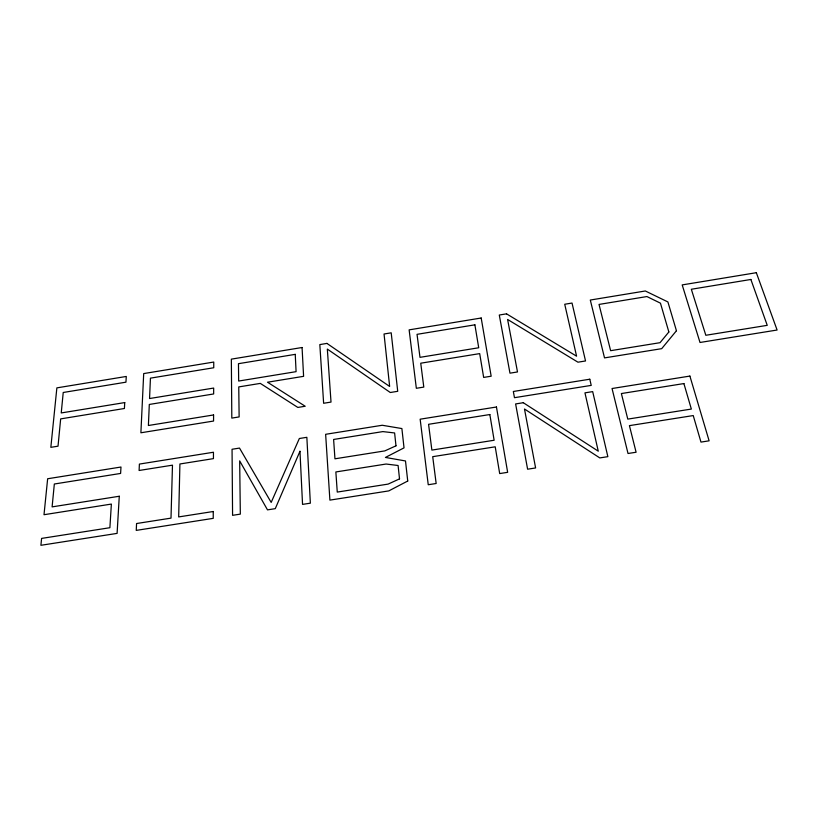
<?xml version="1.0" encoding="UTF-8"?>
<svg xmlns="http://www.w3.org/2000/svg" width="818" height="818" viewBox="0 0 818 818"><rect width="100%" height="100%" fill="white"/><g stroke="black" fill="none" stroke-linecap="round" stroke-linejoin="round"><path stroke-width="1.23" d="M213.253 511.506L213.232 518.356L136.248 530.391L136.575 523.53L171.003 518.131L172.475 465.166L139.101 470.483L139.397 464.082L213.457 452.242L213.437 458.632L179.909 463.98L178.672 516.925L213.253 511.506M213.58 414.951L213.559 421.045L140.89 432.783L143.702 373.581L213.754 362.047L213.743 367.752L150.44 378.151L149.561 398.53L213.672 388.059L213.651 393.959L149.305 404.45L148.395 425.503L213.58 414.951M119.275 496.25L117.097 533.387L40.9 545.299L41.595 538.408L109.888 527.712L111.371 504.072L44.008 514.716L47.648 478.755L120.982 467.027L120.604 473.438L54.336 484.011L52.107 506.884L119.275 496.25M124.745 402.579L124.397 408.499L60.665 418.888L58.017 446.178L50.839 447.334L56.871 387.875L126.279 376.454L125.941 382.18L63.231 392.487L61.238 412.947L124.745 402.579M299.961 451.28L275.277 508.653L267.496 509.87L239.674 460.882L240.328 514.123L232.578 515.33L232.056 449.266L239.51 448.08L271.177 502.426L299.347 438.509L306.852 437.313L310.359 503.172L302.548 504.389L299.961 451.28M676.445 330.748L661.701 348.662L604.522 357.895L590.299 300.042L645.33 290.983L667.897 301.944L676.445 330.748M668.858 331.985L660.014 342.691L610.627 350.687L599.021 304.429L646.915 296.556L660.453 303.171L668.858 331.985M407.732 481.025L388.785 490.902L329.899 500.115L325.636 434.307L382.231 425.258L401.883 428.56L404.031 447.855L385.442 457.436L405.493 460.963L407.732 481.025M399.521 478.878L388.11 484.103L337.261 492.078L335.861 471.955L386.106 464.031L398.09 465.503L399.521 478.878M395.984 445.83L384.797 450.902L334.951 458.806L333.611 439.46L382.865 431.597L394.613 432.957L395.984 445.83M302.067 347.507L231.351 359.143L231.811 418.1L239.132 416.924L238.754 386.914L260.318 383.397L297.834 407.436L305.196 406.249L267.517 382.221L303.601 376.331L302.067 347.507M326.934 343.407L319.828 344.582L323.631 403.274L331.014 402.078L327.333 349.081L390.288 392.507L397.722 391.301L391.198 332.824L384.041 334L389.644 386.454L326.934 343.407M481.189 318.008L409.133 329.869L416.342 388.294L423.796 387.088L420.738 363.202L479.685 353.611L483.663 377.425L491.168 376.208L481.189 318.008M506.536 313.836L499.287 315.032L509.972 373.172L517.497 371.955L507.6 319.449L577.948 362.19L585.535 360.963L572.027 303.049L564.727 304.255L576.588 356.198L506.536 313.836M756.333 272.701L682.192 284.909L700.014 342.476L777.1 330.022L756.333 272.701M295.247 354.358L238.467 363.683L238.682 381.045L296.085 371.658L295.247 354.358M474.89 324.828L417.037 334.337L419.982 357.343L478.714 347.762L474.89 324.828M750.873 279.47L691.333 289.255L705.822 335.278L767.243 325.339L750.873 279.47M589.788 379.215L513.336 391.485L514.471 397.691L591.23 385.39L589.788 379.215M496.454 407.006L420.155 419.194L428.243 484.737L436.158 483.499L432.712 456.669L495.217 446.812L499.686 473.571L507.651 472.323L496.454 407.006M523.295 402.712L515.616 403.939L527.61 469.205L535.606 467.947L524.481 409L599.798 457.916L607.856 456.659L592.682 391.618L584.952 392.855L598.265 451.168L523.295 402.712M689.891 376.075L612.048 388.519L628.019 453.499L636.097 452.242L629.42 425.636L693.235 415.564L700.975 442.098L709.114 440.82L689.891 376.075M489.839 414.532L428.571 424.307L431.873 450.094L494.133 440.248L489.839 414.532M683.899 383.57L621.373 393.55L627.784 419.113L691.343 409.061L683.899 383.57"/></g></svg>
